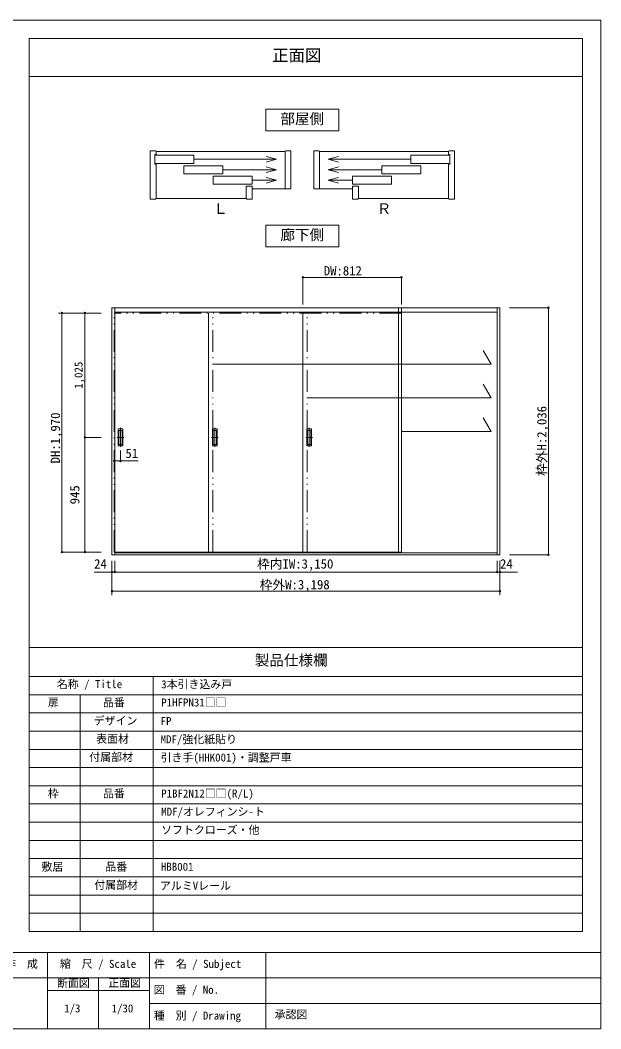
# Model space of a CAD drawing. Units: millimetres on the paper, enlarged 10 times, with parts at other scales. Extents: x -2000 to 2000, y -1385 to 1385.
# Drawn here: x 405 to 2000, y -1385 to 1385 of the extents above; entities that cross this region are included whole.
import ezdxf
from ezdxf.enums import TextEntityAlignment as Align

# ---------------------------------------------------------------- set-up
doc = ezdxf.new("R2010")
doc.units = ezdxf.units.MM
doc.header["$LTSCALE"] = 10
doc.header["$PDMODE"] = 32
doc.header["$PDSIZE"] = 4
doc.linetypes.add('DASHED_DOUBLE_DOTTED', pattern=[11, 6, -1.5, 0.25, -1.5, 0.25, -1.5])
doc.layers.add('1-1_0', color=7, linetype='Continuous', lineweight=20)
doc.layers.add('3-0', color=7, linetype='Continuous', lineweight=20)
doc.styles.add('ＭＳ ゴシック', font='')
doc.styles.get('ＭＳ ゴシック').set_extended_font_data('MS Gothic')

msp = doc.modelspace()

# ---------------------------------------------------------------- linework, layer by layer
at = {"layer": '1-1_0'}
for p, q in [((1950, 1335), (430, 1335)), ((430, -337.5), (430, 1335)), ((1950, -1117.5), (1950, 1335)), ((430, 1230), (1950, 1230)), ((1950, -337.5), (1950, 1230)), ((1950, -337.5), (1950, 1230)), ((1950, -337.5), (1950, 1230)), ((1950, -337.5), (1950, 1230)), ((1950, -337.5), (1950, 1230)), ((1950, -337.5), (1950, 1230)), ((1950, -337.5), (1950, 1230)), ((430, -1117.5), (430, -337.5)), ((430, -337.5), (1950, -337.5)), ((430, -337.5), (1950, -337.5)), ((430, -337.5), (1950, -337.5)), ((430, -337.5), (1950, -337.5)), ((430, -337.5), (1950, -337.5)), ((430, -337.5), (1950, -337.5)), ((430, -337.5), (1950, -337.5)), ((430, -337.5), (1950, -337.5)), ((430, -417.5), (1950, -417.5)), ((770, -1117.5), (770, -417.5)), ((430, -467.5), (1950, -467.5)), ((570, -1117.5), (570, -467.5)), ((430, -517.5), (1950, -517.5)), ((430, -567.5), (1950, -567.5)), ((430, -617.5), (1950, -617.5)), ((430, -667.5), (1950, -667.5)), ((430, -717.5), (1950, -717.5)), ((430, -767.5), (1950, -767.5)), ((430, -817.5), (1950, -817.5)), ((430, -867.5), (1950, -867.5)), ((430, -917.5), (1950, -917.5)), ((430, -967.5), (1950, -967.5)), ((430, -1017.5), (1950, -1017.5)), ((430, -1067.5), (1950, -1067.5)), ((430, -1117.5), (1950, -1117.5)), ((2000, -1175), (-2000, -1175)), ((480, -1175), (480, -1385)), ((760, -1175), (760, -1385)), ((1080, -1175), (1080, -1385)), ((2000, -1245), (-1190, -1245)), ((620, -1245), (620, -1385)), ((760, -1280), (480, -1280)), ((2000, -1315), (760, -1315))]:
    msp.add_line(p, q, dxfattribs=at)
msp.add_lwpolyline([(-2000, -1385), (2000, -1385), (2000, 1385), (-2000, 1385)], close=True, dxfattribs=at)
msp.add_lwpolyline([(430, -337.5), (430, 1230), (1950, 1230)], dxfattribs=at)
msp.add_lwpolyline([(430, -337.5), (430, 1230), (1950, 1230)], dxfattribs=at)
msp.add_lwpolyline([(430, -337.5), (430, 1230), (1950, 1230)], dxfattribs=at)
msp.add_lwpolyline([(430, -337.5), (430, 1230), (1950, 1230)], dxfattribs=at)
msp.add_lwpolyline([(430, -337.5), (430, 1230), (1950, 1230)], dxfattribs=at)
msp.add_lwpolyline([(430, -337.5), (430, 1230), (1950, 1230)], dxfattribs=at)
msp.add_lwpolyline([(430, -337.5), (430, 1230), (1950, 1230)], dxfattribs=at)
at = {"layer": '3-0'}
for p, q in [((762.33, 1026.51), (762.33, 893.17)), ((1132.71, 1024.84), (1134.37, 1026.51)), ((1134.37, 1026.51), (1148.71, 1026.51)), ((1225.74, 1026.51), (1211.41, 1026.51)), ((1227.41, 1024.84), (1225.74, 1026.51)), ((1597.79, 1026.51), (1597.79, 893.17)), ((774.99, 989.51), (774.99, 1016.17)), ((774.99, 1016.17), (778.33, 1016.17)), ((881.66, 1013.84), (774.99, 1013.84)), ((778.33, 1024.84), (778.33, 1016.17)), ((1132.71, 1024.51), (778.33, 1024.51)), ((881.66, 991.84), (881.66, 1013.84)), ((881.66, 1002.84), (1109.42, 1002.84)), ((1109.42, 1002.84), (1080.45, 1010.6)), ((1109.42, 1002.84), (1080.45, 995.07)), ((1132.71, 1024.84), (1132.71, 921.84)), ((1227.41, 1024.84), (1227.41, 921.84)), ((1227.41, 1024.51), (1581.79, 1024.51)), ((1250.69, 1002.84), (1279.67, 1010.6)), ((1478.46, 1002.84), (1250.69, 1002.84)), ((1250.69, 1002.84), (1279.67, 995.07)), ((1478.46, 991.84), (1478.46, 1013.84)), ((1478.46, 1013.84), (1585.12, 1013.84)), ((1581.79, 1024.84), (1581.79, 1016.17)), ((1585.12, 1016.17), (1581.79, 1016.17)), ((1585.12, 989.51), (1585.12, 1016.17)), ((774.99, 991.84), (881.66, 991.84)), ((774.99, 989.51), (778.33, 989.51)), ((854.99, 985.17), (854.99, 963.17)), ((961.66, 985.17), (854.99, 985.17)), ((961.66, 985.17), (961.66, 963.17)), ((961.66, 974.17), (1109.42, 974.17)), ((1109.42, 974.17), (1080.45, 981.94)), ((1109.42, 974.17), (1080.45, 966.41)), ((1250.69, 974.17), (1279.67, 981.94)), ((1398.46, 974.17), (1250.69, 974.17)), ((1250.69, 974.17), (1279.67, 966.41)), ((1398.46, 985.17), (1398.46, 963.17)), ((1398.46, 985.17), (1505.12, 985.17)), ((1585.12, 991.84), (1478.46, 991.84)), ((1505.12, 985.17), (1505.12, 963.17)), ((1585.12, 989.51), (1581.79, 989.51)), ((854.99, 963.17), (961.66, 963.17)), ((935.37, 956.51), (935.37, 934.51)), ((1042.04, 956.51), (935.37, 956.51)), ((1042.04, 934.51), (1042.04, 956.51)), ((1042.04, 945.51), (1109.42, 945.51)), ((1109.42, 945.51), (1080.45, 953.27)), ((1109.42, 945.51), (1080.45, 937.74)), ((1250.69, 945.51), (1279.67, 953.27)), ((1318.08, 945.51), (1250.69, 945.51)), ((1250.69, 945.51), (1279.67, 937.74)), ((1318.08, 934.51), (1318.08, 956.51)), ((1318.08, 956.51), (1424.74, 956.51)), ((1505.12, 963.17), (1398.46, 963.17)), ((1424.74, 956.51), (1424.74, 934.51)), ((935.37, 934.51), (1042.04, 934.51)), ((1027.71, 929.17), (1026.04, 927.51)), ((1132.71, 921.84), (1042.04, 921.84)), ((1227.41, 921.84), (1318.08, 921.84)), ((1424.74, 934.51), (1318.08, 934.51)), ((1332.41, 929.17), (1334.08, 927.51)), ((776.66, 893.17), (762.33, 893.17)), ((778.33, 895.17), (1026.04, 895.17)), ((1027.71, 893.17), (1042.04, 893.17)), ((1332.41, 893.17), (1318.08, 893.17)), ((1581.79, 895.17), (1334.08, 895.17)), ((1583.46, 893.17), (1597.79, 893.17)), ((665, 595.46), (657, 595.46)), ((657, 595.46), (657, -83.2)), ((665, 595.46), (1444.33, 595.46)), ((665, -83.2), (665, 595.46)), ((665, 583.46), (1444.33, 583.46)), ((1452.33, 595.46), (1444.33, 595.46)), ((1444.33, 595.46), (1444.33, -78.2)), ((1444.33, 583.46), (1452.33, 583.46)), ((1452.33, 595.46), (1715, 595.46)), ((1452.33, -75.87), (1452.33, 595.46)), ((1452.33, 585.8), (1452.33, -75.87)), ((1452.33, 585.8), (1452.33, -78.2)), ((1452.33, 583.46), (1715, 583.46)), ((1715, 595.46), (1715, 587.46)), ((1723, 595.46), (1715, 595.46)), ((1715, 595.46), (1715, -83.2)), ((922.5, -75.87), (922.5, 580.8)), ((1181.67, 580.8), (1181.67, -75.87)), ((934, -75.87), (663.33, -75.87)), ((665, -78.2), (1715, -78.2)), ((665, -78.2), (665, -83.2)), ((922.5, -75.87), (1193.17, -75.87)), ((1193.17, -75.87), (922.5, -75.87)), ((1193.17, -75.87), (922.5, -75.87)), ((1181.67, -75.87), (1452.33, -75.87)), ((1452.33, -75.87), (1181.67, -75.87)), ((1452.33, -75.87), (1181.67, -75.87)), ((1715, -78.2), (1715, -83.2)), ((657, -83.2), (665, -83.2)), ((665, -83.2), (1715, -83.2))]:
    msp.add_line(p, q, dxfattribs=at)
at = {"layer": '3-0', "color": 4, "lineweight": 9}
for p, q in [((1181.67, 678.72), (1181.67, 603.72)), ((1749.14, 595.46), (1855.8, 595.46)), ((1855.8, 595.46), (1855.8, -83.2)), ((510.56, 580.8), (627.33, 580.8)), ((519.72, -75.87), (519.72, 580.8)), ((562.87, 580.8), (627.33, 580.8)), ((582.87, 239.13), (582.87, 580.8)), ((680.33, 212.95), (680.33, 265.23)), ((939.5, 212.95), (939.5, 265.23)), ((939.5, 212.95), (939.5, 265.23)), ((1198.67, 212.95), (1198.67, 265.23)), ((1198.67, 212.95), (1198.67, 265.23)), ((582.87, -75.87), (582.87, 239.13)), ((582.87, 239.13), (627.33, 239.13)), ((671.09, 239.13), (689.37, 239.13)), ((671.09, 239.13), (689.37, 239.13)), ((689.47, 239.13), (671.19, 239.13)), ((689.47, 239.13), (671.19, 239.13)), ((930.25, 239.13), (948.53, 239.13)), ((948.64, 239.13), (930.36, 239.13)), ((948.64, 239.13), (930.36, 239.13)), ((1189.42, 239.13), (1207.7, 239.13)), ((1207.81, 239.13), (1189.53, 239.13)), ((1207.81, 239.13), (1189.53, 239.13)), ((680.33, 174.5), (680.33, 202.81)), ((680.33, 174.5), (663.33, 174.5)), ((680.33, 174.5), (729.34, 174.5)), ((519.72, -75.87), (627.33, -75.87)), ((562.87, -75.87), (627.33, -75.87)), ((657, -100.12), (657, -130.78)), ((657, -100.12), (657, -130.78)), ((1723, -100.12), (1723, -130.78)), ((1855.8, -83.2), (1749.14, -83.2)), ((665, -130.78), (608.47, -130.78)), ((1715, -130.78), (1771.53, -130.78)), ((657, -183.12), (657, -194.45)), ((1723, -183.12), (1723, -194.45))]:
    msp.add_line(p, q, dxfattribs=at)
at = {"layer": '3-0', "linetype": 'DASHED_DOUBLE_DOTTED'}
for p, q in [((1452.33, 580.8), (663.33, 580.8)), ((663.33, -75.87), (663.33, 580.8)), ((934, -75.87), (934, 580.8)), ((1193.17, -75.87), (1193.17, 580.8))]:
    msp.add_line(p, q, dxfattribs=at)
at = {"layer": '3-0', "color": 3}
for p, q in [((674, 262.46), (686.67, 262.46)), ((674, 215.8), (674, 262.46)), ((674, 258.46), (686.67, 258.46)), ((675.67, 219.8), (675.67, 258.46)), ((685, 258.46), (685, 219.8)), ((686.67, 262.46), (686.67, 215.8)), ((933.17, 262.46), (945.83, 262.46)), ((933.17, 215.8), (933.17, 262.46)), ((933.17, 258.46), (945.83, 258.46)), ((934.83, 219.8), (934.83, 258.46)), ((944.17, 258.46), (944.17, 219.8)), ((945.83, 262.46), (945.83, 215.8)), ((1192.33, 262.46), (1205, 262.46)), ((1192.33, 215.8), (1192.33, 262.46)), ((1192.33, 258.46), (1205, 258.46)), ((1194, 219.8), (1194, 258.46)), ((1203.33, 258.46), (1203.33, 219.8)), ((1205, 262.46), (1205, 215.8)), ((686.67, 219.8), (674, 219.8)), ((686.67, 215.8), (674, 215.8)), ((945.83, 219.8), (933.17, 219.8)), ((945.83, 215.8), (933.17, 215.8)), ((1205, 219.8), (1192.33, 219.8)), ((1205, 215.8), (1192.33, 215.8))]:
    msp.add_line(p, q, dxfattribs=at)
at = {"layer": '3-0'}
for points in [[(1080.06, 1140.93), (1280.06, 1140.93), (1280.06, 1080.93), (1080.06, 1080.93)], [(1080.06, 762.25), (1280.06, 762.25), (1280.06, 822.25), (1080.06, 822.25)]]:
    msp.add_lwpolyline(points, close=True, dxfattribs=at)
for points in [[(778.33, 1024.84), (776.66, 1026.51), (762.33, 1026.51)], [(1132.71, 921.84), (1148.71, 921.84), (1148.71, 1026.51)], [(1227.41, 921.84), (1211.41, 921.84), (1211.41, 1026.51)], [(1581.79, 1024.84), (1583.46, 1026.51), (1597.79, 1026.51)], [(776.66, 893.17), (778.33, 894.84), (778.33, 989.51)], [(1583.46, 893.17), (1581.79, 894.84), (1581.79, 989.51)], [(1027.71, 893.17), (1026.04, 894.84), (1026.04, 927.51)], [(1027.71, 929.17), (1042.04, 929.17), (1042.04, 893.17)], [(1332.41, 929.17), (1318.08, 929.17), (1318.08, 893.17)], [(1332.41, 893.17), (1334.08, 894.84), (1334.08, 927.51)], [(665, 595.46), (657, 595.46), (657, -78.54)], [(1452.33, -75.87), (1452.33, 585.8), (1452.33, -75.87)], [(1715, -83.2), (1723, -83.2), (1723, 595.46)], [(934, 439.95), (1698.94, 439.95), (1676.39, 477.67)], [(1193.17, 347.46), (1698.94, 347.46), (1676.39, 385.18)], [(1452.33, 254.96), (1698.94, 254.96), (1676.39, 292.68)], [(1452.33, 254.96), (1698.94, 254.96), (1676.39, 292.68)], [(663.33, -75.87), (934, -75.87), (663.33, -75.87)]]:
    msp.add_lwpolyline(points, dxfattribs=at)
at = {"layer": '3-0', "color": 4, "lineweight": 9}
for points in [[(1181.67, 678.72), (1452.33, 678.72), (1452.33, 603.72)], [(680.33, 212.95), (680.33, 265.23), (680.33, 212.95)], [(665, -100.12), (665, -130.78), (1715, -130.78), (1715, -100.12)], [(657, -130.78), (657, -183.12), (1723, -183.12), (1723, -130.78)]]:
    msp.add_lwpolyline(points, dxfattribs=at)
at = {"layer": '3-0', "color": 4}
for p in [(1181.67, 678.72), (1452.33, 678.72), (519.72, 580.8), (582.87, 580.8), (1855.8, 595.46), (582.87, 239.13), (663.33, 174.5), (680.33, 174.5), (680.33, 174.5), (519.72, -75.87), (582.87, -75.87), (1855.8, -83.2), (657, -130.78), (665, -130.78), (1715, -130.78), (1723, -130.78), (657, -183.12), (1723, -183.12)]:
    msp.add_point(p, dxfattribs=at)

# ---------------------------------------------------------------- texts
at = {"layer": '1-1_0', "style": 'ＭＳ ゴシック'}
for s, height, p in [('正面図', 32.99, (1097.24, 1261.98)), ('製品仕様欄', 29.33, (1049.4, -396.07)), ('名称 / Title', 21.99, (505.64, -456.06)), ('3本引き込み戸', 21.99, (792.33, -456.36)), ('扉', 21.99, (481.21, -506.36)), ('品番', 21.99, (632.43, -506.36)), ('P1HFPN31□□', 21.99, (792.33, -506.36)), ('デザイン', 21.99, (607.03, -556.36)), ('FP', 21.99, (790.74, -557.5)), ('表面材', 21.99, (613.64, -606.36)), ('MDF/強化紙貼り', 21.99, (790.74, -607.5)), ('付属部材', 21.99, (594.86, -656.36)), ('引き手(HHK001)・調整戸車', 21.99, (790.74, -657.5)), ('枠', 21.99, (481.21, -756.36)), ('品番', 21.99, (632.43, -756.36)), ('P1BF2N12□□(R/L)', 21.99, (792.33, -756.36)), ('MDF/オレフィンシ-ト', 21.99, (792.33, -806.36)), ('ソフトクローズ・他', 21.99, (792.33, -856.36)), ('敷居', 21.99, (463.65, -957.36)), ('品番', 21.99, (638.75, -957.5)), ('HBB001', 21.99, (791.5, -957.5)), ('付属部材', 21.99, (608.75, -1007.5)), ('アルミVレール', 21.99, (789, -1009.75)), ('作\u3000成', 21.99, (363.67, -1224.21)), ('縮\u3000尺 / Scale', 21.99, (514.18, -1224.21)), ('件\u3000名 / Subject', 21.99, (772.61, -1224.24)), ('断面図', 21.99, (506.24, -1277.15)), ('正面図', 21.99, (647.03, -1276.44)), ('図\u3000番 / No.', 21.99, (771.77, -1295.35)), ('1/3', 21.99, (525.72, -1346.45)), ('1/30', 21.99, (656.01, -1346.45)), ('種\u3000別 / Drawing', 21.99, (771.94, -1366.29)), ('承認図', 21.99, (1104.03, -1363.1))]:
    msp.add_text(s, height=height, dxfattribs=at).set_placement(p, align=Align.BOTTOM_LEFT)
at = {"layer": '3-0', "style": 'ＭＳ ゴシック'}
for s, height, p in [('部屋側', 29.33, (1119.78, 1090.93)), ('Ｌ', 29.33, (935.52, 844.05)), ('Ｒ', 29.33, (1384.6, 844.05)), ('廊下側', 29.33, (1119.78, 772.25)), ('DW:812', 25.66, (1238.92, 676.22)), ('51', 25.66, (694.12, 174.99)), ('24', 25.66, (608.05, -128.62)), ('枠内IW:3,150', 25.66, (1055.65, -128.62)), ('24', 25.66, (1723.11, -128.62)), ('枠外W:3,198', 25.66, (1063, -185.62))]:
    msp.add_text(s, height=height, dxfattribs=at).set_placement(p, align=Align.BOTTOM_LEFT)
for s, height, p in [('1,025', 21.99, (582.87, 372.46)), ('DH:1,970', 25.66, (522.22, 167.88)), ('枠外H:2,036', 25.66, (1858.3, 133.34)), ('945', 25.66, (575.37, 55.38))]:
    msp.add_text(s, height=height, rotation=90, dxfattribs=at).set_placement(p, align=Align.BOTTOM_LEFT)

doc.saveas('drawing.dxf')
